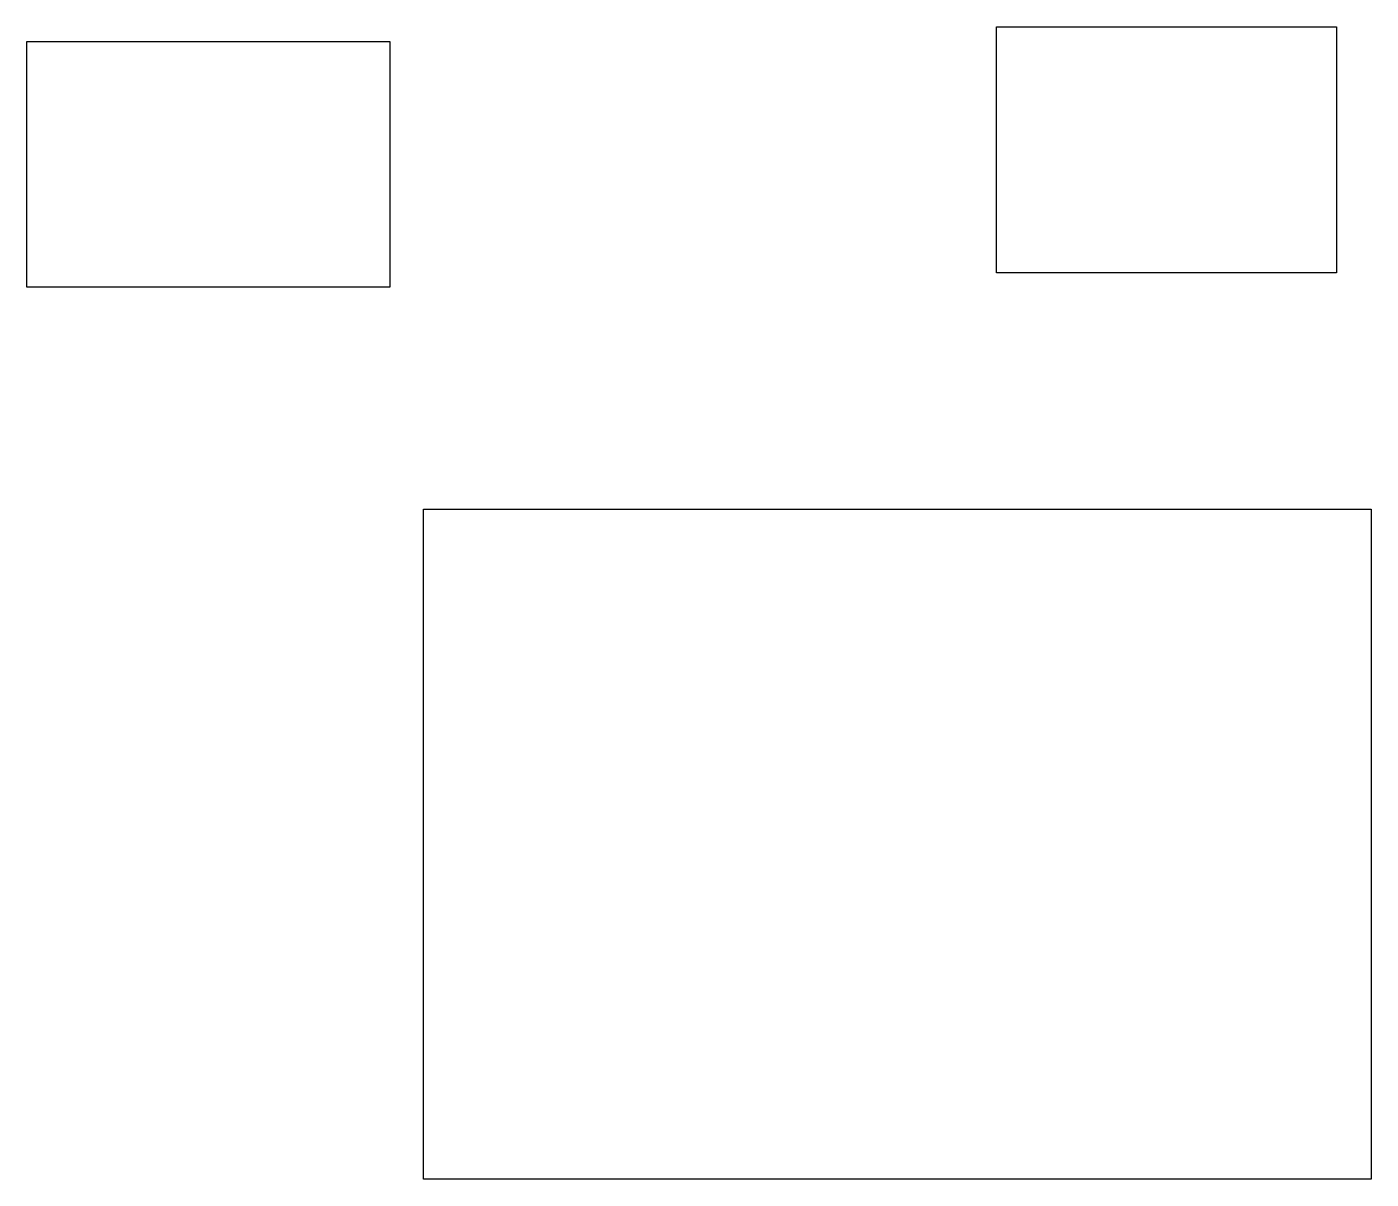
# Model space of a CAD drawing. Header units: feet. Extents: x 6354638 to 6354745, y 1931279 to 1931370.
import ezdxf

# ---------------------------------------------------------------- set-up
doc = ezdxf.new("R2010")
doc.units = ezdxf.units.FT
doc.header["$MEASUREMENT"] = 0

msp = doc.modelspace()

# ---------------------------------------------------------------- linework, layer by layer
for points, elevation in [([(6354715.22, 1931370.46), (6354742.12, 1931370.46), (6354742.12, 1931351), (6354715.22, 1931351)], 140), ([(6354638.49, 1931369.31), (6354667.2, 1931369.31), (6354667.2, 1931349.85), (6354638.49, 1931349.85)], 130), ([(6354669.88, 1931332.28), (6354744.85, 1931332.28), (6354744.85, 1931279.25), (6354669.88, 1931279.25)], 150)]:
    msp.add_lwpolyline(points, close=True, dxfattribs=dict(elevation=elevation))

doc.saveas('drawing.dxf')
